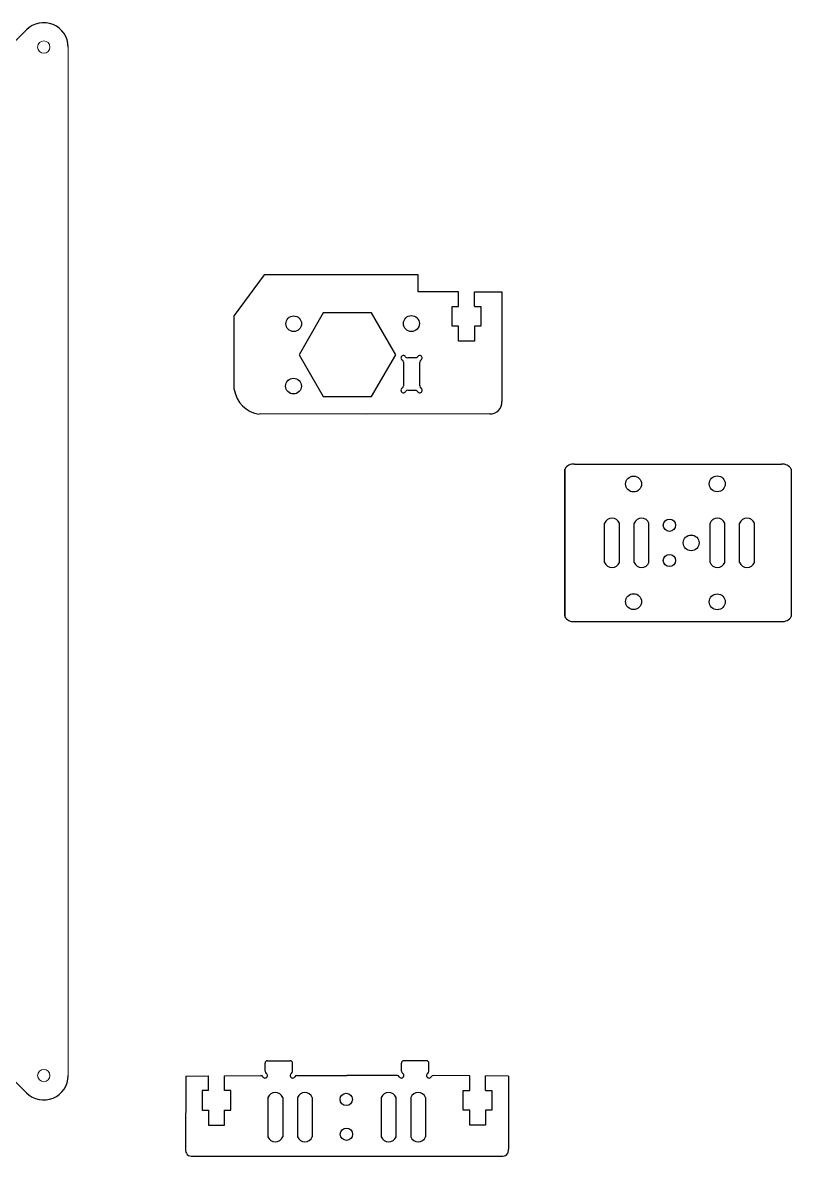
# Model space of a CAD drawing. Header units: millimetres. Extents: x 715 to 1181, y 394 to 754.
# Drawn here: x 1024.5 to 1180.6, y 436.1 to 666.4 of the extents above; entities that cross this region are included whole.
import ezdxf

# ---------------------------------------------------------------- set-up
doc = ezdxf.new("R2010")
doc.units = ezdxf.units.MM
doc.layers.add('WHITE', color=7, linetype='Continuous', true_color=0xffffff)

msp = doc.modelspace()

# ---------------------------------------------------------------- linework, layer by layer
at = {"color": 7, "linetype": 'Continuous', "lineweight": 15}
for p, q in [((1025.29, 665), (1009.05, 648.75)), ((1033.74, 452.5), (1033.74, 661.5)), ((1025.29, 449), (1009.05, 465.24))]:
    msp.add_line(p, q, dxfattribs=at)
for p, q in [((1073.51, 615.18), (1067.47, 606.92)), ((1113, 608.77), (1113, 611.77)), ((1113, 608.77), (1113, 611.77)), ((1116.21, 608.77), (1116.21, 611.77)), ((1116.21, 608.77), (1116.21, 611.77)), ((1121.82, 611.78), (1121.81, 589.49)), ((1121.82, 611.78), (1121.81, 589.49)), ((1067.47, 591.92), (1067.47, 606.92)), ((1067.47, 591.92), (1067.47, 606.92)), ((1119.32, 586.93), (1072.52, 586.88)), ((1119.32, 586.93), (1094.36, 586.88)), ((1057.61, 452.41), (1057.59, 437.55)), ((1057.61, 452.41), (1057.59, 437.55)), ((1057.61, 452.41), (1062.25, 452.43)), ((1057.61, 452.41), (1062.25, 452.43)), ((1062.25, 449.47), (1062.25, 452.43)), ((1062.25, 449.47), (1062.25, 452.43)), ((1065.47, 449.47), (1065.47, 452.43)), ((1065.47, 449.47), (1065.47, 452.43)), ((1115.26, 449.47), (1115.26, 452.43)), ((1115.26, 449.47), (1115.26, 452.43)), ((1123.12, 452.41), (1118.47, 452.43)), ((1123.12, 452.41), (1118.47, 452.43)), ((1118.47, 449.47), (1118.47, 452.43)), ((1118.47, 449.47), (1118.47, 452.43)), ((1123.12, 452.41), (1123.14, 437.55)), ((1123.12, 452.41), (1123.14, 437.55)), ((1059.01, 436.1), (1121.72, 436.1)), ((1059.01, 436.1), (1121.72, 436.1))]:
    msp.add_line(p, q)
for points in [[(1104.79, 615.2), (1073.51, 615.18)], [(1104.79, 615.2), (1081.77, 615.18)], [(1113, 611.77), (1104.79, 611.77), (1104.79, 615.2)], [(1113, 611.77), (1104.79, 611.77), (1104.79, 615.2)], [(1116.21, 611.77), (1121.82, 611.78)], [(1116.21, 611.77), (1121.82, 611.78)], [(1136.56, 576.75), (1178.56, 576.75)], [(1146.56, 576.75), (1167.56, 576.75)], [(1180.56, 575.75), (1180.56, 545.75)], [(1142.66, 556.75), (1142.66, 564.75)], [(1142.66, 556.75), (1142.66, 564.75)], [(1145.66, 556.75), (1145.66, 564.75)], [(1145.66, 556.75), (1145.66, 564.75)], [(1148.66, 556.75), (1148.66, 564.75)], [(1148.66, 556.75), (1148.66, 564.75)], [(1151.66, 556.75), (1151.66, 564.75)], [(1151.66, 556.75), (1151.66, 564.75)], [(1164.06, 556.75), (1164.06, 564.75)], [(1164.06, 556.75), (1164.06, 564.75)], [(1167.06, 556.75), (1167.06, 564.75)], [(1167.06, 556.75), (1167.06, 564.75)], [(1170.06, 556.75), (1170.06, 564.75)], [(1170.06, 556.75), (1170.06, 564.75)], [(1173.06, 556.75), (1173.06, 564.75)], [(1173.06, 556.75), (1173.06, 564.75)], [(1136.56, 544.75), (1178.56, 544.75)], [(1146.56, 544.75), (1167.56, 544.75)], [(1074.22, 455.5), (1078.81, 455.5)], [(1074.22, 455.5), (1078.81, 455.5)], [(1106.5, 455.5), (1101.92, 455.5)], [(1106.5, 455.5), (1101.92, 455.5)], [(1065.47, 452.43), (1072.86, 452.5)], [(1065.47, 452.43), (1072.86, 452.5)], [(1080.18, 452.5), (1090.38, 452.5)], [(1080.18, 452.5), (1090.38, 452.5)], [(1100.54, 452.5), (1090.34, 452.5)], [(1100.54, 452.5), (1090.34, 452.5)], [(1115.26, 452.43), (1107.87, 452.5)], [(1115.26, 452.43), (1107.87, 452.5)], [(1074.3, 448.06), (1074.3, 440.06)], [(1074.3, 448.06), (1074.3, 440.06)], [(1077.3, 448.06), (1077.3, 440.06)], [(1077.3, 448.06), (1077.3, 440.06)], [(1080.3, 448.06), (1080.3, 440.06)], [(1080.3, 448.06), (1080.3, 440.06)], [(1083.3, 448.06), (1083.3, 440.06)], [(1083.3, 448.06), (1083.3, 440.06)], [(1097.3, 448.06), (1097.3, 440.06)], [(1097.3, 448.06), (1097.3, 440.06)], [(1100.3, 448.06), (1100.3, 440.06)], [(1100.3, 448.06), (1100.3, 440.06)], [(1103.3, 448.06), (1103.3, 440.06)], [(1103.3, 448.06), (1103.3, 440.06)], [(1106.3, 448.06), (1106.3, 440.06)], [(1106.3, 448.06), (1106.3, 440.06)]]:
    msp.add_lwpolyline(points)
at = {"color": 7}
msp.add_lwpolyline([(1095.34, 590.48), (1100.25, 598.98), (1095.34, 607.48), (1085.53, 607.48), (1080.62, 598.98), (1085.53, 590.48)], close=True, dxfattribs=at)
msp.add_lwpolyline([(1134.56, 545.75), (1134.56, 575.75)], close=True)
at = {"color": 7, "linetype": 'Continuous', "lineweight": 15}
for centre in [(1028.79, 661.5), (1028.79, 452.5)]:
    msp.add_circle(centre, 1.25, dxfattribs=at)
at = {"color": 7, "linetype": 'Continuous'}
for centre in [(1079.54, 605.27), (1079.49, 592.6)]:
    msp.add_circle(centre, 1.6, dxfattribs=at)
for centre, radius in [((1103.42, 605.3), 1.62), ((1103.42, 605.3), 1.62), ((1148.54, 572.7), 1.62), ((1148.54, 572.7), 1.62), ((1165.52, 572.74), 1.62), ((1165.52, 572.74), 1.62), ((1148.54, 548.8), 1.62), ((1148.54, 548.8), 1.62), ((1165.52, 548.76), 1.62), ((1165.52, 548.76), 1.62), ((1090.21, 447.66), 1.25), ((1090.24, 440.57), 1.25)]:
    msp.add_circle(centre, radius)
at = {"color": 7}
for centre, radius in [((1155.82, 564.33), 1.25), ((1160.23, 560.74), 1.6), ((1155.82, 557.16), 1.25)]:
    msp.add_circle(centre, radius, dxfattribs=at)
at = {"color": 7, "linetype": 'Continuous'}
for centre, start, end in [((1028.79, 661.5), 0, 135), ((1028.79, 452.5), 225, 0)]:
    msp.add_arc(centre, 4.95, start, end, dxfattribs=at)
for centre, radius, start, end in [((1073.36, 592.76), 5.94, 188.1301, 261.8699), ((1073.36, 592.76), 5.94, 188.1301, 261.8699), ((1119.4, 589.34), 2.41, 268.0728, 3.3434), ((1119.4, 589.34), 2.41, 268.0728, 3.3434), ((1136.42, 574.52), 2.24, 86.5678, 146.5623), ((1178.71, 574.56), 2.19, 32.8082, 94.0617), ((1144.16, 564.12), 1.63, 22.6199, 157.3801), ((1144.16, 564.12), 1.63, 22.6199, 157.3801), ((1150.16, 564.12), 1.62, 22.6199, 157.3801), ((1150.16, 564.12), 1.62, 22.6199, 157.3801), ((1165.56, 564.12), 1.63, 22.6199, 157.3801), ((1165.56, 564.12), 1.63, 22.6199, 157.3801), ((1171.56, 564.12), 1.63, 22.6199, 157.3801), ((1171.56, 564.12), 1.63, 22.6199, 157.3801), ((1144.16, 557.37), 1.63, 202.6199, 337.3801), ((1144.16, 557.37), 1.63, 202.6199, 337.3801), ((1150.16, 557.37), 1.62, 202.6199, 337.3801), ((1150.16, 557.37), 1.62, 202.6199, 337.3801), ((1165.56, 557.37), 1.63, 202.6199, 337.3801), ((1165.56, 557.37), 1.63, 202.6199, 337.3801), ((1171.56, 557.37), 1.63, 202.6199, 337.3801), ((1171.56, 557.37), 1.63, 202.6199, 337.3801), ((1136.4, 546.94), 2.2, 212.9096, 273.9603), ((1178.69, 546.99), 2.24, 266.6584, 326.4717), ((1075.8, 447.43), 1.63, 22.6199, 157.3801), ((1075.8, 447.43), 1.63, 22.6199, 157.3801), ((1081.8, 447.43), 1.62, 22.6199, 157.3801), ((1081.8, 447.43), 1.62, 22.6199, 157.3801), ((1098.8, 447.43), 1.63, 22.6199, 157.3801), ((1098.8, 447.43), 1.63, 22.6199, 157.3801), ((1104.8, 447.43), 1.63, 22.6199, 157.3801), ((1104.8, 447.43), 1.63, 22.6199, 157.3801), ((1075.8, 440.68), 1.63, 202.6199, 337.3801), ((1075.8, 440.68), 1.63, 202.6199, 337.3801), ((1081.8, 440.68), 1.62, 202.6199, 337.3801), ((1081.8, 440.68), 1.62, 202.6199, 337.3801), ((1098.8, 440.68), 1.63, 202.6199, 337.3801), ((1098.8, 440.68), 1.63, 202.6199, 337.3801), ((1104.8, 440.68), 1.63, 202.6199, 337.3801), ((1104.8, 440.68), 1.63, 202.6199, 337.3801), ((1058.84, 437.36), 1.27, 171.452, 277.7022), ((1058.84, 437.36), 1.27, 171.452, 277.7022), ((1121.89, 437.36), 1.27, 262.2978, 8.548), ((1121.89, 437.36), 1.27, 262.2978, 8.548)]:
    msp.add_arc(centre, radius, start, end)
at = {"layer": 'WHITE', "linetype": 'Continuous'}
for p, q in [((1111.72, 604.75), (1111.72, 608.77)), ((1111.72, 604.75), (1111.72, 608.77)), ((1111.72, 608.77), (1113, 608.77)), ((1111.72, 608.77), (1113, 608.77)), ((1116.21, 608.77), (1117.5, 608.77)), ((1116.21, 608.77), (1117.5, 608.77)), ((1117.5, 608.77), (1117.5, 604.75)), ((1117.5, 608.77), (1117.5, 604.75)), ((1113, 604.75), (1111.72, 604.75)), ((1113, 604.75), (1111.72, 604.75)), ((1113, 601.73), (1113, 604.75)), ((1113, 601.73), (1113, 604.75)), ((1116.21, 604.75), (1116.21, 601.73)), ((1116.21, 604.75), (1116.21, 601.73)), ((1117.5, 604.75), (1116.21, 604.75)), ((1117.5, 604.75), (1116.21, 604.75)), ((1116.21, 601.73), (1113, 601.73)), ((1116.21, 601.73), (1113, 601.73)), ((1101.81, 597.45), (1101.81, 592.62)), ((1101.81, 597.45), (1101.81, 592.62)), ((1104.24, 598.32), (1102.67, 598.32)), ((1104.24, 598.32), (1102.67, 598.32)), ((1105.11, 592.62), (1105.11, 597.45)), ((1105.11, 592.62), (1105.11, 597.45)), ((1102.67, 591.75), (1104.24, 591.75)), ((1102.67, 591.75), (1104.24, 591.75)), ((1073.72, 453.37), (1073.72, 455)), ((1073.72, 453.37), (1073.72, 455)), ((1079.32, 453.37), (1079.32, 455)), ((1079.32, 453.37), (1079.32, 455)), ((1101.41, 453.37), (1101.41, 455)), ((1101.41, 453.37), (1101.41, 455)), ((1107, 453.37), (1107, 455)), ((1107, 453.37), (1107, 455)), ((1062.25, 449.47), (1060.97, 449.47)), ((1062.25, 449.47), (1060.97, 449.47)), ((1060.97, 449.47), (1060.97, 445.45)), ((1060.97, 449.47), (1060.97, 445.45)), ((1066.75, 449.47), (1065.47, 449.47)), ((1066.75, 449.47), (1065.47, 449.47)), ((1066.75, 445.45), (1066.75, 449.47)), ((1066.75, 445.45), (1066.75, 449.47)), ((1113.97, 445.45), (1113.97, 449.47)), ((1113.97, 445.45), (1113.97, 449.47)), ((1113.97, 449.47), (1115.26, 449.47)), ((1113.97, 449.47), (1115.26, 449.47)), ((1118.47, 449.47), (1119.75, 449.47)), ((1118.47, 449.47), (1119.75, 449.47)), ((1119.75, 449.47), (1119.75, 445.45)), ((1119.75, 449.47), (1119.75, 445.45)), ((1060.97, 445.45), (1062.25, 445.45)), ((1060.97, 445.45), (1062.25, 445.45)), ((1062.25, 445.45), (1062.25, 442.43)), ((1062.25, 445.45), (1062.25, 442.43)), ((1065.47, 442.43), (1065.47, 445.45)), ((1065.47, 442.43), (1065.47, 445.45)), ((1065.47, 445.45), (1066.75, 445.45)), ((1065.47, 445.45), (1066.75, 445.45)), ((1115.26, 445.45), (1113.97, 445.45)), ((1115.26, 445.45), (1113.97, 445.45)), ((1115.26, 442.43), (1115.26, 445.45)), ((1115.26, 442.43), (1115.26, 445.45)), ((1118.47, 445.45), (1118.47, 442.43)), ((1118.47, 445.45), (1118.47, 442.43)), ((1119.75, 445.45), (1118.47, 445.45)), ((1119.75, 445.45), (1118.47, 445.45)), ((1062.25, 442.43), (1065.47, 442.43)), ((1062.25, 442.43), (1065.47, 442.43)), ((1118.47, 442.43), (1115.26, 442.43)), ((1118.47, 442.43), (1115.26, 442.43))]:
    msp.add_line(p, q, dxfattribs=at)
for centre, start, end in [((1101.81, 598.32), 30, 239.9998), ((1101.81, 598.32), 30, 239.9998), ((1101.31, 597.45), 0, 59.9998), ((1101.31, 597.45), 0, 59.9998), ((1102.67, 598.82), 210, 270), ((1102.67, 598.82), 210, 270), ((1104.24, 598.82), 270, 329.9998), ((1104.24, 598.82), 270, 329.9998), ((1105.11, 598.32), 300, 149.9998), ((1105.11, 598.32), 300, 149.9998), ((1105.61, 597.45), 120, 180), ((1105.61, 597.45), 120, 180), ((1101.81, 591.75), 120, 329.9998), ((1101.81, 591.75), 120, 329.9998), ((1101.31, 592.62), 300, 0), ((1101.31, 592.62), 300, 0), ((1105.11, 591.75), 210, 59.9998), ((1105.11, 591.75), 210, 59.9998), ((1105.61, 592.62), 180, 239.9998), ((1105.61, 592.62), 180, 239.9998), ((1102.67, 591.25), 90, 149.9998), ((1102.67, 591.25), 90, 149.9998), ((1104.24, 591.25), 30, 90), ((1104.24, 591.25), 30, 90), ((1074.22, 455), 90, 180), ((1074.22, 455), 90, 180), ((1078.82, 455), 0, 90), ((1078.82, 455), 0, 90), ((1101.91, 455), 90, 180), ((1101.91, 455), 90, 180), ((1106.5, 455), 0, 90), ((1106.5, 455), 0, 90), ((1072.86, 452), 30, 90), ((1072.86, 452), 30, 90), ((1073.72, 452.5), 210, 59.9998), ((1073.72, 452.5), 210, 59.9998), ((1074.22, 453.37), 180, 239.9998), ((1074.22, 453.37), 180, 239.9998), ((1079.32, 452.5), 120.0002, 330), ((1079.32, 452.5), 120.0002, 330), ((1078.82, 453.37), 300.0002, 0), ((1078.82, 453.37), 300.0002, 0), ((1080.18, 452), 90, 150), ((1080.18, 452), 90, 150), ((1100.54, 452), 30, 90), ((1100.54, 452), 30, 90), ((1101.41, 452.5), 210, 59.9998), ((1101.41, 452.5), 210, 59.9998), ((1101.91, 453.37), 180, 239.9998), ((1101.91, 453.37), 180, 239.9998), ((1107, 452.5), 120.0002, 330), ((1107, 452.5), 120.0002, 330), ((1106.5, 453.37), 300.0002, 0), ((1106.5, 453.37), 300.0002, 0), ((1107.87, 452), 90, 150), ((1107.87, 452), 90, 150)]:
    msp.add_arc(centre, 0.5, start, end, dxfattribs=at)

doc.saveas('drawing.dxf')
